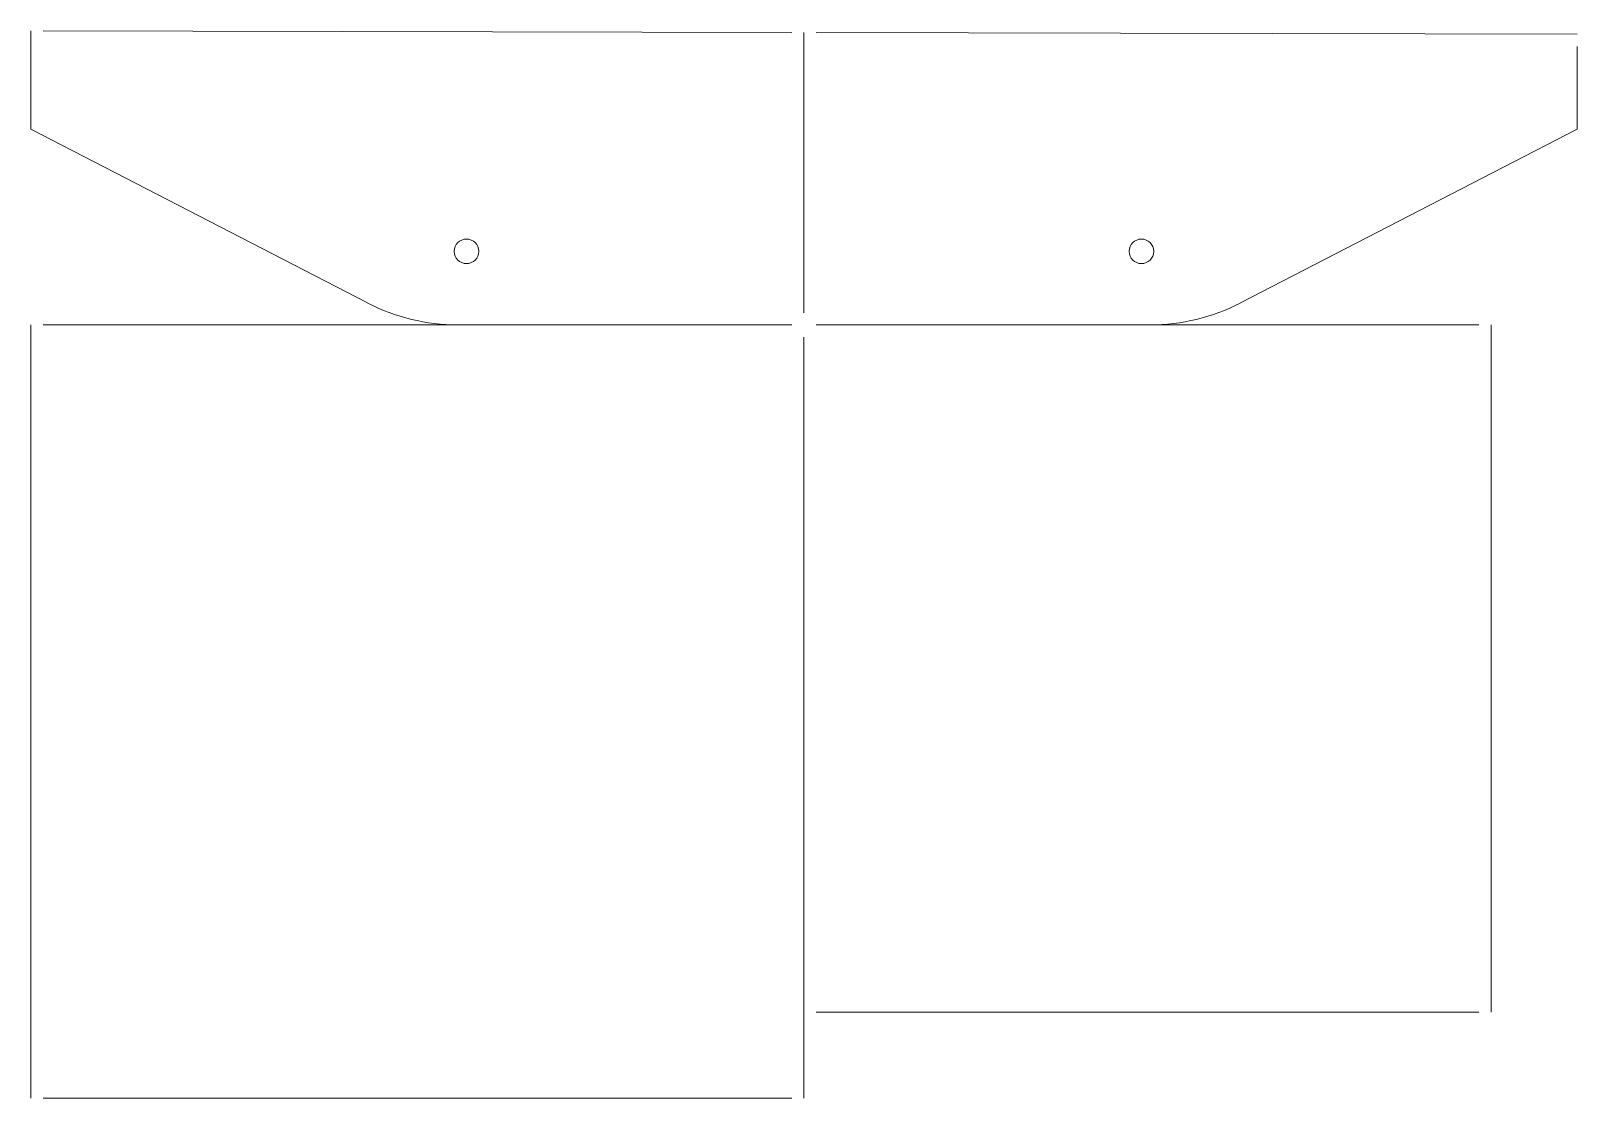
# Model space of a CAD drawing. Header units: millimetres. Extents: x 3 to 103, y 3 to 72.
import ezdxf

# ---------------------------------------------------------------- set-up
doc = ezdxf.new("R2010")
doc.units = ezdxf.units.MM
doc.layers.add('Layer1', color=7, linetype='Continuous', true_color=0xffffff)

msp = doc.modelspace()

# ---------------------------------------------------------------- linework, layer by layer
at = {"layer": 'Layer1', "color": 178, "lineweight": 13, "ltscale": 25.4, "true_color": 0x000000}
for p, q in [((3.17, 65.84), (3.17, 72.19)), ((52.39, 72.09), (3.97, 72.19)), ((53.18, 72.09), (53.18, 53.97)), ((53.18, 72.09), (53.18, 53.97)), ((103.19, 71.98), (53.97, 72.09)), ((103.19, 65.84), (103.19, 71.19)), ((24.95, 54.6), (3.17, 65.84)), ((81.41, 54.6), (103.19, 65.84)), ((3.17, 53.18), (3.17, 3.17)), ((3.97, 53.18), (52.39, 53.18)), ((53.97, 53.18), (96.84, 53.18)), ((97.63, 8.73), (97.63, 53.18)), ((53.18, 52.39), (53.18, 3.17)), ((96.84, 8.73), (53.97, 8.73)), ((52.39, 3.17), (3.97, 3.17))]:
    msp.add_line(p, q, dxfattribs=at)
for centre in [(31.35, 57.94), (75.01, 57.94)]:
    msp.add_circle(centre, 0.794, dxfattribs=at)
for centre, start, end in [((30.78, 65.88), 242.7004, 270), ((75.58, 65.88), 270, 297.2996)]:
    msp.add_arc(centre, 12.7, start, end, dxfattribs=at)

doc.saveas('drawing.dxf')
